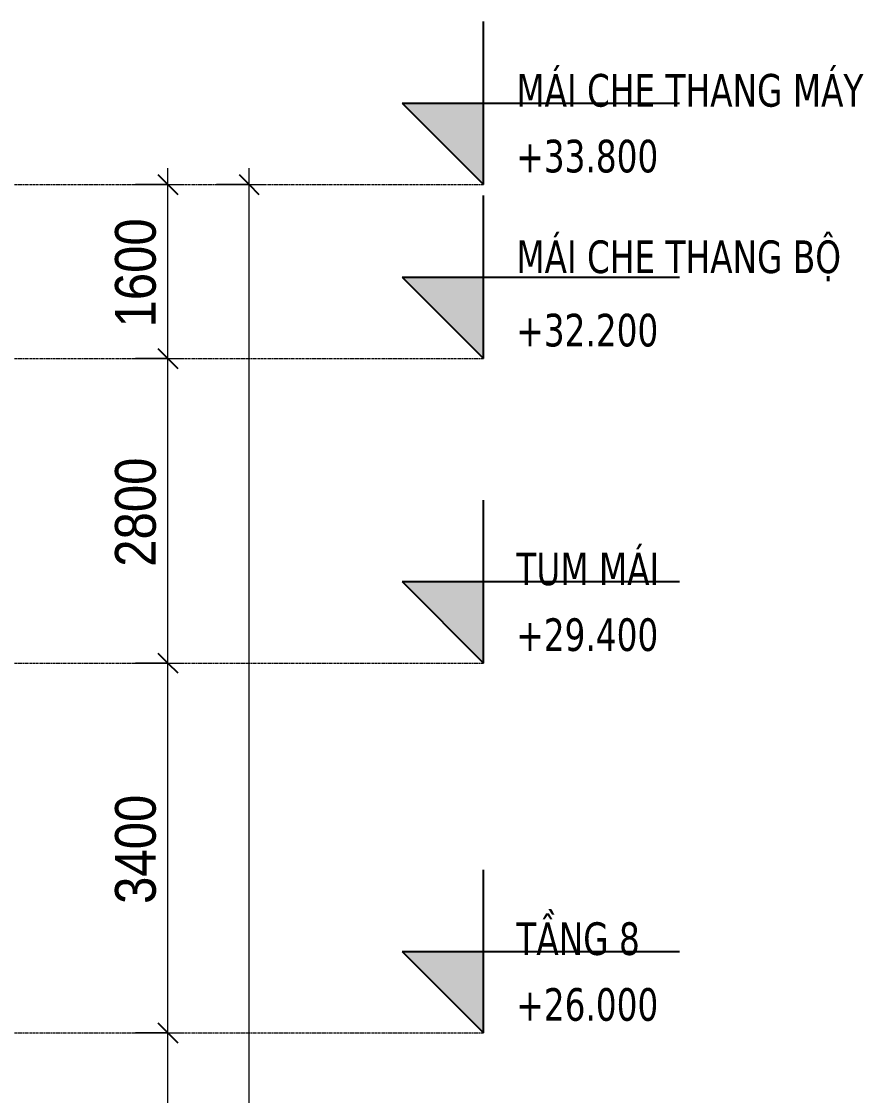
# Model space of a CAD drawing. Header units: millimetres. Extents: x 9199 to 175431, y -4466 to 35300.
# Drawn here: x 80350 to 88089, y 25425 to 35300 of the extents above; entities that cross this region are included whole.
import ezdxf

# ---------------------------------------------------------------- set-up
doc = ezdxf.new("R2010")
doc.units = ezdxf.units.MM
doc.linetypes.add('Centre', pattern=[31.75, 6.35, -4.7625, 15.875, -4.7625])
for name, color, linetype, lineweight in [('A-ANNO-DIMS', 211, 'Continuous', 9), ('A-ANNO-DIMS-150', 211, 'Continuous', 9), ('A-FLOR-LEVL', 51, 'Continuous', 9), ('A-FLOR-LEVL-1', 51, 'Continuous', 25), ('A-FLOR-LEVL-2', 51, 'Centre', 9)]:
    doc.layers.add(name, color=color, linetype=linetype, lineweight=lineweight)
doc.styles.add('Tahoma_B', font='tahomabd.ttf', dxfattribs={"width": 0.85, "height": 300})
doc.styles.add('UTM Avo', font='', dxfattribs={"width": 0.9, "height": 375})
doc.styles.get('UTM Avo').set_extended_font_data('UTM Avo')
doc.dimstyles.new('1_Dim_chi_tiet_2_5', dxfattribs={"dimscale": 304.8, "dimtxt": 374.737856, "dimasz": 0.590551, "dimexe": 0.492126, "dimexo": 0.0625, "dimgap": 0.049213, "dimtad": 1, "dimdec": 0, "dimrnd": 5, "dimzin": 0, "dimdsep": 46, "dimtxsty": 'UTM Avo', "dimblk1": 'OBLIQUE', "dimblk2": 'OBLIQUE', "dimsah": 1, "dimcen": 0.09, "dimdle": 0.492126, "dimazin": 0, "dimtfac": 1, "dimtdec": 4, "dimtix": 1, "dimtmove": 0, "dimatfit": 3, "dimfxl": 0.984252, "dimfxlon": 1, "dimtvp": 1, "dimtolj": 1, "dimtzin": 0, "dimarcsym": 2})

# ---------------------------------------------------------------- blocks, each defined once
blk = doc.blocks.new('Level - CAO ĐỘ LEVEL-350587-TKCS_MẶT ĐỨNG HƯỚNG ĐÔNG')
at = {"layer": 'A-FLOR-LEVL'}
blk.add_hatch(color=256, dxfattribs=at).paths.add_polyline_path([(84597.8, 2950), (84597.8, 2200), (83847.8, 2950)])
at = {"layer": 'A-FLOR-LEVL-1'}
for p, q in [((84597.8, 2200), (84597.8, 3700)), ((83847.8, 2950), (84597.8, 2200)), ((83847.8, 2950), (86397.8, 2950))]:
    blk.add_line(p, q, dxfattribs=at)
blk = doc.blocks.new('DIMBLOCK8-TKCS_MẶT ĐỨNG HƯỚNG ĐÔNG')
at = {"layer": 'A-ANNO-DIMS-150', "lineweight": 25}
for p, q in [((81696.6, 26000), (81606.6, 26090)), ((81696.6, 26000), (81786.6, 25910)), ((81696.6, 22600), (81606.6, 22690)), ((81696.6, 22600), (81786.6, 22510))]:
    blk.add_line(p, q, dxfattribs=at)
at = {"layer": 'A-ANNO-DIMS-150'}
for p, q in [((81396.6, 26000), (81846.6, 26000)), ((81696.6, 26000), (81396.6, 26000)), ((81696.6, 22600), (81696.6, 26000)), ((81396.6, 22600), (81846.6, 22600)), ((81696.6, 22600), (81396.6, 22600))]:
    blk.add_line(p, q, dxfattribs=at)
at = {"layer": 'A-ANNO-DIMS-150', "color": 0, "insert": (81209.4, 23786.5), "char_height": 375, "width": 1232.471, "attachment_point": 1, "rotation": 90, "line_spacing_factor": 1.110334, "style": 'UTM Avo'}
blk.add_mtext('3400', dxfattribs=at)
blk = doc.blocks.new('_Oblique')
at = {"color": 0, "linetype": 'ByBlock', "lineweight": -2}
blk.add_line((-0.5, -0.5), (0.5, 0.5), dxfattribs=at)
blk = doc.blocks.new('DIMBLOCK9-TKCS_MẶT ĐỨNG HƯỚNG ĐÔNG')
at = {"layer": 'A-ANNO-DIMS-150', "lineweight": 25}
for p, q in [((81696.6, 29400), (81606.6, 29490)), ((81696.6, 29400), (81786.6, 29310)), ((81696.6, 26000), (81606.6, 26090)), ((81696.6, 26000), (81786.6, 25910))]:
    blk.add_line(p, q, dxfattribs=at)
at = {"layer": 'A-ANNO-DIMS-150'}
for p, q in [((81396.6, 29400), (81846.6, 29400)), ((81696.6, 29400), (81396.6, 29400)), ((81696.6, 26000), (81696.6, 29400)), ((81396.6, 26000), (81846.6, 26000)), ((81696.6, 26000), (81396.6, 26000))]:
    blk.add_line(p, q, dxfattribs=at)
at = {"layer": 'A-ANNO-DIMS-150', "color": 0, "insert": (81209.4, 27186.5), "char_height": 375, "width": 1232.471, "attachment_point": 1, "rotation": 90, "line_spacing_factor": 1.110334, "style": 'UTM Avo'}
blk.add_mtext('3400', dxfattribs=at)
blk = doc.blocks.new('DIMBLOCK10-TKCS_MẶT ĐỨNG HƯỚNG ĐÔNG')
at = {"layer": 'A-ANNO-DIMS-150'}
for p, q in [((81396.6, 32200), (81846.6, 32200)), ((81696.6, 32200), (81396.6, 32200)), ((81696.6, 29400), (81696.6, 32200)), ((81396.6, 29400), (81846.6, 29400)), ((81696.6, 29400), (81396.6, 29400))]:
    blk.add_line(p, q, dxfattribs=at)
at = {"layer": 'A-ANNO-DIMS-150', "lineweight": 25}
for p, q in [((81696.6, 32200), (81606.6, 32290)), ((81696.6, 32200), (81786.6, 32110)), ((81696.6, 29400), (81606.6, 29490)), ((81696.6, 29400), (81786.6, 29310))]:
    blk.add_line(p, q, dxfattribs=at)
at = {"layer": 'A-ANNO-DIMS-150', "color": 0, "insert": (81209.4, 30286.5), "char_height": 375, "width": 1232.471, "attachment_point": 1, "rotation": 90, "line_spacing_factor": 1.110334, "style": 'UTM Avo'}
blk.add_mtext('2800', dxfattribs=at)
blk = doc.blocks.new('DIMBLOCK11-TKCS_MẶT ĐỨNG HƯỚNG ĐÔNG')
at = {"layer": 'A-ANNO-DIMS-150', "lineweight": 25}
for p, q in [((81696.6, 33800), (81606.6, 33890)), ((81696.6, 33800), (81786.6, 33710)), ((81696.6, 32200), (81606.6, 32290)), ((81696.6, 32200), (81786.6, 32110))]:
    blk.add_line(p, q, dxfattribs=at)
at = {"layer": 'A-ANNO-DIMS-150'}
for p, q in [((81696.6, 32200), (81696.6, 33950)), ((81396.6, 33800), (81846.6, 33800)), ((81696.6, 33800), (81396.6, 33800)), ((81396.6, 32200), (81846.6, 32200)), ((81696.6, 32200), (81396.6, 32200))]:
    blk.add_line(p, q, dxfattribs=at)
at = {"layer": 'A-ANNO-DIMS-150', "color": 0, "insert": (81209.4, 32486.5), "char_height": 375, "width": 1232.471, "attachment_point": 1, "rotation": 90, "line_spacing_factor": 1.110334, "style": 'UTM Avo'}
blk.add_mtext('1600', dxfattribs=at)
blk = doc.blocks.new('DIMBLOCK23-TKCS_MẶT ĐỨNG HƯỚNG ĐÔNG')
at = {"layer": 'A-ANNO-DIMS-150', "lineweight": 25}
for p, q in [((82442.6, 33800), (82352.6, 33890)), ((82442.6, 33800), (82532.6, 33710)), ((82442.6, 400), (82352.6, 490)), ((82442.6, 400), (82532.6, 310))]:
    blk.add_line(p, q, dxfattribs=at)
at = {"layer": 'A-ANNO-DIMS-150'}
for p, q in [((82442.6, 250), (82442.6, 33950)), ((82142.6, 33800), (82592.6, 33800)), ((82442.6, 33800), (82142.6, 33800)), ((82142.6, 400), (82592.6, 400)), ((82442.6, 400), (82142.6, 400))]:
    blk.add_line(p, q, dxfattribs=at)
at = {"layer": 'A-ANNO-DIMS-150', "color": 0, "insert": (81955.5, 16458.1), "char_height": 375, "width": 1540.589, "attachment_point": 1, "rotation": 90, "line_spacing_factor": 1.110334, "style": 'UTM Avo'}
blk.add_mtext('33400', dxfattribs=at)

msp = doc.modelspace()

# ---------------------------------------------------------------- linework, layer by layer
at = {"layer": 'A-FLOR-LEVL-2'}
for p, q in [((9199.1, 33800), (84597.8, 33800)), ((9199.1, 32200), (84597.8, 32200)), ((9199.1, 29400), (84597.8, 29400)), ((9199.1, 26000), (84597.8, 26000))]:
    msp.add_line(p, q, dxfattribs=at)

# ---------------------------------------------------------------- block references
at = {"layer": 'A-FLOR-LEVL-1'}
for p in [(0, 31600), (0, 30000), (0, 27200), (0, 23800)]:
    msp.add_blockref('Level - CAO ĐỘ LEVEL-350587-TKCS_MẶT ĐỨNG HƯỚNG ĐÔNG', p, dxfattribs=at)

# ---------------------------------------------------------------- texts
at = {"layer": 'A-FLOR-LEVL', "char_height": 300, "line_spacing_factor": 0.996129, "style": 'Tahoma_B'}
for s, insert, width, attachment_point in [('\\pt1530,3060,4590,6120,7650,9180,10710,12240,13770,15300,16830,18360,19890,21420,22950,24480,26010,27540,29070,30600,32130,33660,35190,36720,38250,39780,41310,42840,44370,45900,47430,48960;MÁI CHE THANG MÁY', (84898.6, 34511.5), 3921.9, 7), ('\\pt637.5,1275,1912.5,2550,3187.5,3825,4462.5,5100,5737.5,6375,7012.5,7650,8287.5,8925,9562.5,10200,10837.5,11475,12112.5,12750,13387.5,14025,14662.5,15300,15937.5,16575,17212.5,17850,18487.5,19125,19762.5,20400;+33.800', (84898.6, 34212.6), 1551.675, 1), ('\\pt1530,3060,4590,6120,7650,9180,10710,12240,13770,15300,16830,18360,19890,21420,22950,24480,26010,27540,29070,30600,32130,33660,35190,36720,38250,39780,41310,42840,44370,45900,47430,48960;MÁI CHE THANG BỘ', (84898.6, 32911.5), 3643.95, 7), ('\\pt637.5,1275,1912.5,2550,3187.5,3825,4462.5,5100,5737.5,6375,7012.5,7650,8287.5,8925,9562.5,10200,10837.5,11475,12112.5,12750,13387.5,14025,14662.5,15300,15937.5,16575,17212.5,17850,18487.5,19125,19762.5,20400;+32.200', (84898.6, 32612.6), 1551.675, 1), ('\\pt1530,3060,4590,6120,7650,9180,10710,12240,13770,15300,16830,18360,19890,21420,22950,24480,26010,27540,29070,30600,32130,33660,35190,36720,38250,39780,41310,42840,44370,45900,47430,48960;TUM MÁI', (84898.6, 30111.5), 1670.25, 7), ('\\pt637.5,1275,1912.5,2550,3187.5,3825,4462.5,5100,5737.5,6375,7012.5,7650,8287.5,8925,9562.5,10200,10837.5,11475,12112.5,12750,13387.5,14025,14662.5,15300,15937.5,16575,17212.5,17850,18487.5,19125,19762.5,20400;+29.400', (84898.6, 29812.6), 1551.675, 1), ('\\pt1530,3060,4590,6120,7650,9180,10710,12240,13770,15300,16830,18360,19890,21420,22950,24480,26010,27540,29070,30600,32130,33660,35190,36720,38250,39780,41310,42840,44370,45900,47430,48960;TẦNG 8', (84898.6, 26711.5), 1357.875, 7), ('\\pt637.5,1275,1912.5,2550,3187.5,3825,4462.5,5100,5737.5,6375,7012.5,7650,8287.5,8925,9562.5,10200,10837.5,11475,12112.5,12750,13387.5,14025,14662.5,15300,15937.5,16575,17212.5,17850,18487.5,19125,19762.5,20400;+26.000', (84898.6, 26412.6), 1551.675, 1)]:
    msp.add_mtext(s, dxfattribs=dict(at, insert=insert, width=width, attachment_point=attachment_point))

# ---------------------------------------------------------------- dimensions: what is measured, and where the dimension line sits
at = {"layer": 'A-ANNO-DIMS'}
for base, p1, p2, override, picture, middle in [((81696.6, 33800), (81396.6, 32200), (81396.6, 33800), {"dimpost": '<>', "dimfxl": 1600}, 'DIMBLOCK11-TKCS_MẶT ĐỨNG HƯỚNG ĐÔNG', (81487.5, 33000)), ((82442.6, 33800), (82142.6, 400), (82142.6, 33800), {"dimpost": '<>', "dimfxl": 33400}, 'DIMBLOCK23-TKCS_MẶT ĐỨNG HƯỚNG ĐÔNG', (82233.6, 17100)), ((81696.6, 32200), (81396.6, 29400), (81396.6, 32200), {"dimpost": '<>', "dimfxl": 2800}, 'DIMBLOCK10-TKCS_MẶT ĐỨNG HƯỚNG ĐÔNG', (81487.5, 30800)), ((81696.6, 29400), (81396.6, 26000), (81396.6, 29400), {"dimpost": '<>', "dimfxl": 3400}, 'DIMBLOCK9-TKCS_MẶT ĐỨNG HƯỚNG ĐÔNG', (81487.5, 27700)), ((81696.6, 26000), (81396.6, 22600), (81396.6, 26000), {"dimpost": '<>', "dimfxl": 3400}, 'DIMBLOCK8-TKCS_MẶT ĐỨNG HƯỚNG ĐÔNG', (81487.5, 24300))]:
    dim = msp.add_linear_dim(base=base, p1=p1, p2=p2, angle=90, dimstyle='1_Dim_chi_tiet_2_5', override=override, dxfattribs=at)
    dim.commit()
    dim.dimension.update_dxf_attribs({"geometry": picture, "text_midpoint": middle})

doc.saveas('drawing.dxf')
